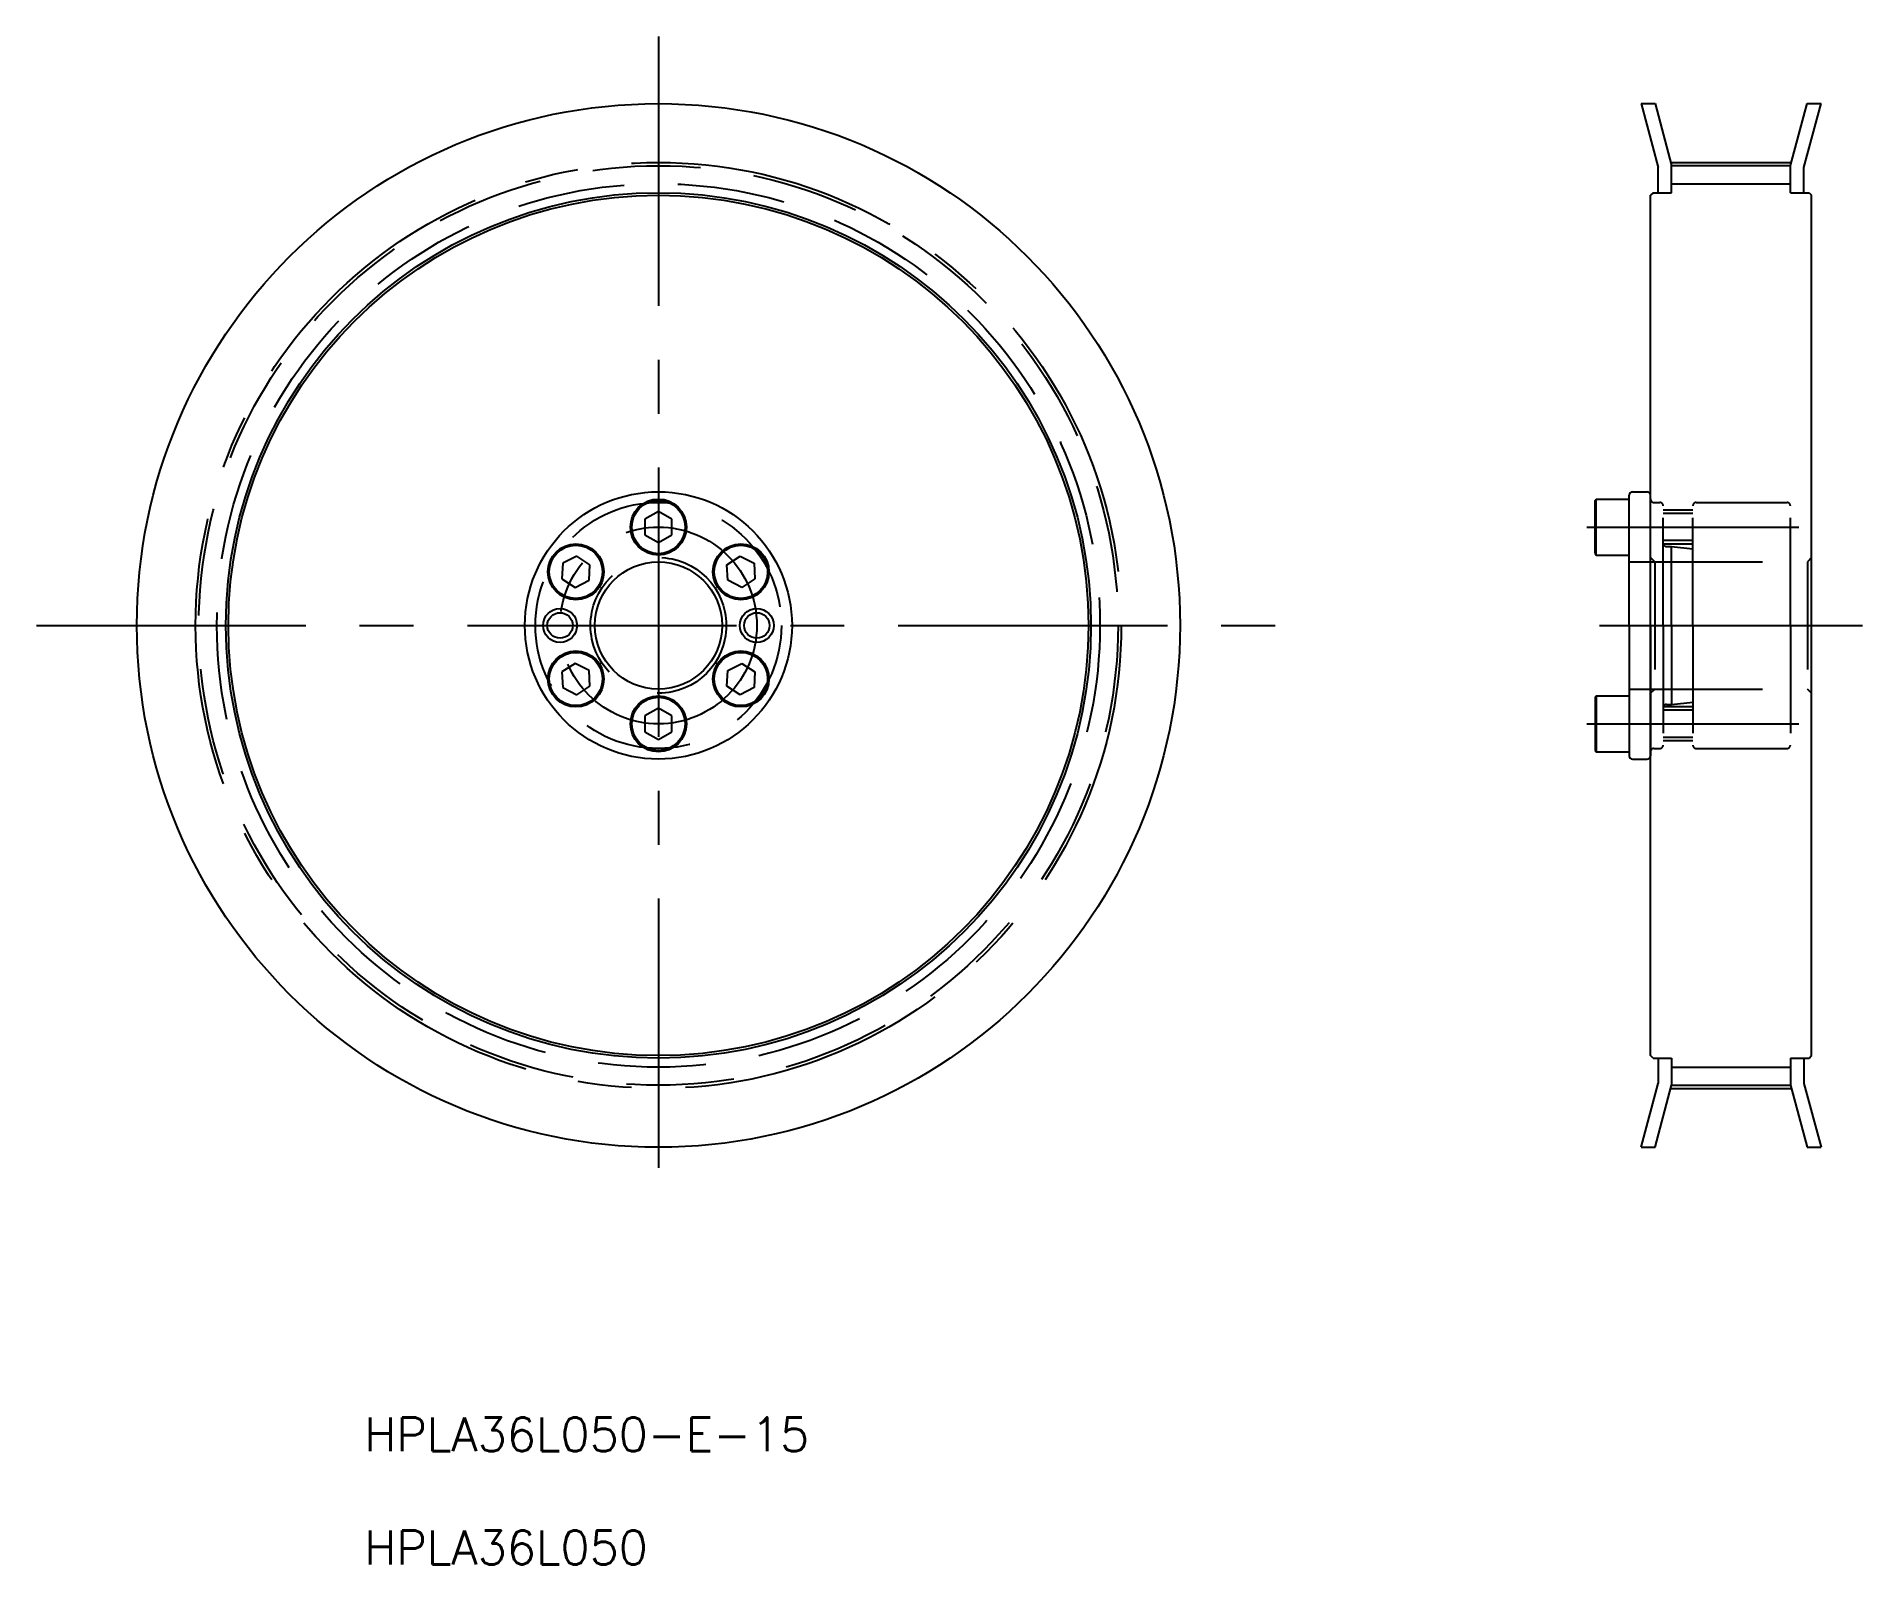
# Model space of a CAD drawing. Extents: x -24 to 192, y -9 to 172.
import ezdxf

# ---------------------------------------------------------------- set-up
doc = ezdxf.new("R2010")
doc.units = 0
doc.linetypes.add('CENTER', pattern=[50.8, 31.75, -6.35, 6.35, -6.35])
doc.linetypes.add('DASHED', pattern=[19.05, 12.7, -6.35])
doc.layers.get('0').update_dxf_attribs({"linetype": 'CONTINUOUS'})
doc.layers.add('CENTER', color=1, linetype='CENTER')
doc.styles.add('MISUMI', font='txt.shx')

# ---------------------------------------------------------------- blocks, each defined once
blk = doc.blocks.new('*U5')
at = {"color": 7, "linetype": 'CONTINUOUS', "style": 'MISUMI'}
for s, p in [('HPLA36L050-E-15', (15.05, 4.8)), ('HPLA36L050', (15.05, -8.54))]:
    blk.add_text(s, height=4, dxfattribs=at).set_placement(p)

msp = doc.modelspace()

# ---------------------------------------------------------------- linework, layer by layer
at = {"color": 7, "linetype": 'CONTINUOUS'}
for p, q in [((165.59, 163.64), (167.6, 156.13)), ((165.59, 163.64), (167.24, 163.64)), ((167.24, 163.64), (169.2, 156.34)), ((183.2, 156.34), (185.16, 163.64)), ((184.8, 156.13), (186.81, 163.64)), ((185.16, 163.64), (186.81, 163.64)), ((167.6, 153.14), (167.6, 156.13)), ((169.2, 156.34), (183.2, 156.34)), ((169.2, 153.14), (169.2, 156.34)), ((183.2, 153.14), (183.2, 156.34)), ((184.8, 153.14), (184.8, 156.13)), ((167, 153.14), (166.7, 152.84)), ((167, 153.14), (169.2, 153.14)), ((183.2, 154.74), (183.2, 154.74)), ((183.2, 153.94), (183.2, 153.94)), ((183.2, 153.14), (185.4, 153.14)), ((185.4, 153.14), (185.7, 152.84)), ((166.7, 51.44), (166.7, 152.84)), ((185.7, 51.44), (185.7, 152.84)), ((160.2, 116.88), (160.29, 117.04)), ((160.2, 110.61), (160.2, 116.88)), ((160.29, 110.44), (160.29, 117.04)), ((160.29, 117.04), (164.2, 117.04)), ((164.2, 102.14), (164.2, 117.49)), ((164.2, 110.44), (164.2, 117.04)), ((164.6, 117.89), (166.3, 117.89)), ((166.7, 102.14), (166.7, 117.49)), ((49.73, 115.59), (48.13, 114.67)), ((48.13, 114.67), (48.13, 112.82)), ((51.33, 114.67), (49.73, 115.59)), ((50.53, 115.13), (50.53, 115.13)), ((50.93, 114.9), (50.93, 114.9)), ((51.33, 112.82), (51.33, 114.67)), ((164.2, 111.74), (164.2, 115.74)), ((48.13, 112.82), (49.73, 111.9)), ((49.73, 111.9), (51.33, 112.82)), ((40.1, 110.31), (38.45, 109.47)), ((41.65, 109.3), (40.1, 110.31)), ((57.81, 109.3), (59.36, 110.31)), ((59.36, 110.31), (61.01, 109.47)), ((160.2, 110.61), (160.29, 110.44)), ((160.29, 110.44), (164.2, 110.44)), ((38.45, 109.47), (38.35, 107.62)), ((41.55, 107.46), (41.65, 109.3)), ((57.91, 107.46), (57.81, 109.3)), ((61.01, 109.47), (61.1, 107.62)), ((38.35, 107.62), (39.9, 106.62)), ((39.9, 106.62), (41.55, 107.46)), ((59.55, 106.62), (57.91, 107.46)), ((61.1, 107.62), (59.55, 106.62)), ((164.2, 102.14), (164.2, 86.79)), ((166.7, 102.14), (166.7, 86.79)), ((39.9, 97.67), (38.35, 96.67)), ((41.55, 96.83), (39.9, 97.67)), ((57.91, 96.83), (59.55, 97.67)), ((59.55, 97.67), (61.1, 96.67)), ((38.35, 96.67), (38.45, 94.82)), ((38.45, 94.82), (40.1, 93.98)), ((40.1, 93.98), (41.65, 94.99)), ((41.65, 94.99), (41.55, 96.83)), ((57.81, 94.99), (57.91, 96.83)), ((59.36, 93.98), (57.81, 94.99)), ((61.01, 94.82), (59.36, 93.98)), ((61.1, 96.67), (61.01, 94.82)), ((160.2, 93.68), (160.29, 93.84)), ((160.2, 93.68), (160.2, 87.41)), ((160.29, 93.84), (164.2, 93.84)), ((160.29, 93.84), (160.29, 87.24)), ((164.2, 93.84), (164.2, 87.24)), ((49.73, 92.39), (48.13, 91.47)), ((48.13, 91.47), (48.13, 89.62)), ((51.33, 91.47), (49.73, 92.39)), ((51.33, 89.62), (51.33, 91.47)), ((164.2, 92.54), (164.2, 88.54)), ((48.13, 89.62), (49.73, 88.7)), ((49.73, 88.7), (51.33, 89.62)), ((160.2, 87.41), (160.29, 87.24)), ((160.29, 87.24), (164.2, 87.24)), ((164.6, 86.39), (166.3, 86.39)), ((167, 51.14), (166.7, 51.44)), ((167, 51.14), (169.2, 51.14)), ((167.6, 51.14), (167.6, 48.16)), ((169.2, 51.14), (169.2, 47.95)), ((183.2, 51.14), (185.4, 51.14)), ((183.2, 51.14), (183.2, 47.95)), ((184.8, 51.14), (184.8, 48.16)), ((185.4, 51.14), (185.7, 51.44)), ((165.59, 40.64), (167.6, 48.16)), ((167.24, 40.64), (169.2, 47.95)), ((169.2, 47.95), (183.2, 47.95)), ((183.2, 47.95), (185.16, 40.64)), ((184.8, 48.16), (186.81, 40.64)), ((165.59, 40.64), (167.24, 40.64)), ((185.16, 40.64), (186.81, 40.64))]:
    msp.add_line(p, q, dxfattribs=at)
at = {"color": 3, "linetype": 'CONTINUOUS'}
for p, q in [((169.2, 154.21), (183.2, 154.21)), ((169.2, 50.08), (183.2, 50.08))]:
    msp.add_line(p, q, dxfattribs=at)
at = {"color": 3, "linetype": 'DASHED'}
for p, q in [((167.11, 116.64), (167.8, 116.64)), ((172.1, 116.64), (182.8, 116.64)), ((168.2, 102.14), (168.2, 116.24)), ((171.7, 115.74), (168.2, 115.74)), ((171.7, 115.34), (168.2, 115.34)), ((171.7, 102.14), (171.7, 116.24)), ((183.2, 102.14), (183.2, 116.24)), ((171.7, 112.14), (168.2, 112.14)), ((166.7, 110.14), (167.2, 109.64)), ((171.7, 111.74), (168.21, 111.74)), ((168.61, 111.44), (169.2, 111.44)), ((169.2, 111.44), (171.7, 111.19)), ((169.2, 102.14), (169.2, 111.44)), ((185.7, 110.14), (185.2, 109.64)), ((164.2, 109.64), (183.2, 109.64)), ((167.2, 109.64), (185.2, 109.64)), ((167.2, 109.64), (167.2, 94.64)), ((185.2, 109.64), (185.2, 94.64)), ((168.2, 102.14), (168.2, 88.04)), ((169.2, 102.14), (169.2, 92.84)), ((171.7, 102.14), (171.7, 88.04)), ((183.2, 102.14), (183.2, 88.04)), ((164.2, 94.64), (183.2, 94.64)), ((166.7, 94.14), (167.2, 94.64)), ((167.2, 94.64), (185.2, 94.64)), ((168.61, 92.84), (169.2, 92.84)), ((169.2, 92.84), (171.7, 93.09)), ((185.7, 94.14), (185.2, 94.64)), ((171.7, 92.14), (168.2, 92.14)), ((171.7, 92.54), (168.21, 92.54)), ((171.7, 88.94), (168.2, 88.94)), ((171.7, 88.54), (168.2, 88.54)), ((167.11, 87.64), (167.8, 87.64)), ((172.1, 87.64), (182.8, 87.64))]:
    msp.add_line(p, q, dxfattribs=at)
at = {"color": 7, "linetype": 'CONTINUOUS'}
for centre, radius in [((49.73, 102.14), 61.5), ((49.73, 102.14), 51), ((49.73, 102.14), 50.7), ((49.73, 102.14), 15.75), ((49.73, 113.74), 3.3), ((49.73, 113.74), 3.14), ((40, 108.46), 3.3), ((40, 108.46), 3.14), ((59.46, 108.46), 3.3), ((59.46, 108.46), 3.14), ((49.73, 102.14), 7.5), ((38.13, 102.14), 1.5), ((61.33, 102.14), 1.5), ((40, 95.83), 3.3), ((59.46, 95.83), 3.3), ((40, 95.83), 3.14), ((59.46, 95.83), 3.14), ((49.73, 90.54), 3.3), ((49.73, 90.54), 3.14)]:
    msp.add_circle(centre, radius, dxfattribs=at)
at = {"color": 3, "linetype": 'DASHED'}
for radius in [54.19, 52.06, 14.5, 8]:
    msp.add_circle((49.73, 102.14), radius, dxfattribs=at)
at = {"color": 3}
for centre in [(38.13, 102.14), (61.33, 102.14)]:
    msp.add_circle(centre, 2, dxfattribs=at)
at = {"color": 7, "linetype": 'CONTINUOUS'}
for centre, start, end in [((164.6, 117.49), 90, 180), ((166.3, 117.49), 0, 90), ((164.6, 86.79), 180, 270), ((166.3, 86.79), 270, 0)]:
    msp.add_arc(centre, 0.4, start, end, dxfattribs=at)
at = {"color": 3, "linetype": 'DASHED'}
for centre, radius, start, end in [((167.11, 117.05), 0.41, 180, 270), ((167.8, 116.24), 0.4, 0, 90), ((172.1, 116.24), 0.4, 90, 180), ((182.8, 116.24), 0.4, 0, 90), ((168.61, 111.85), 0.41, 180, 270), ((168.61, 92.43), 0.41, 90, 180), ((167.11, 87.23), 0.41, 90, 180), ((167.8, 88.04), 0.4, 270, 0), ((172.1, 88.04), 0.4, 180, 270), ((182.8, 88.04), 0.4, 270, 0)]:
    msp.add_arc(centre, radius, start, end, dxfattribs=at)
at = {"layer": 'CENTER', "color": 1, "linetype": 'CENTER'}
for p, q in [((49.73, 171.55), (49.73, 32.06)), ((169.1, 156.72), (183.3, 156.72)), ((159.2, 113.74), (184.2, 113.74)), ((-23.6, 102.14), (122.83, 102.14)), ((160.7, 102.14), (191.7, 102.14)), ((160.7, 102.14), (191.7, 102.14)), ((159.2, 90.54), (184.2, 90.54)), ((169.1, 47.57), (183.3, 47.57))]:
    msp.add_line(p, q, dxfattribs=at)
for radius in [54.57, 11.6]:
    msp.add_circle((49.73, 102.14), radius, dxfattribs=at)

# ---------------------------------------------------------------- block references
at = {"color": 7, "linetype": 'CONTINUOUS'}
msp.add_blockref('*U5', (0, 0), dxfattribs=at)

doc.saveas('drawing.dxf')
